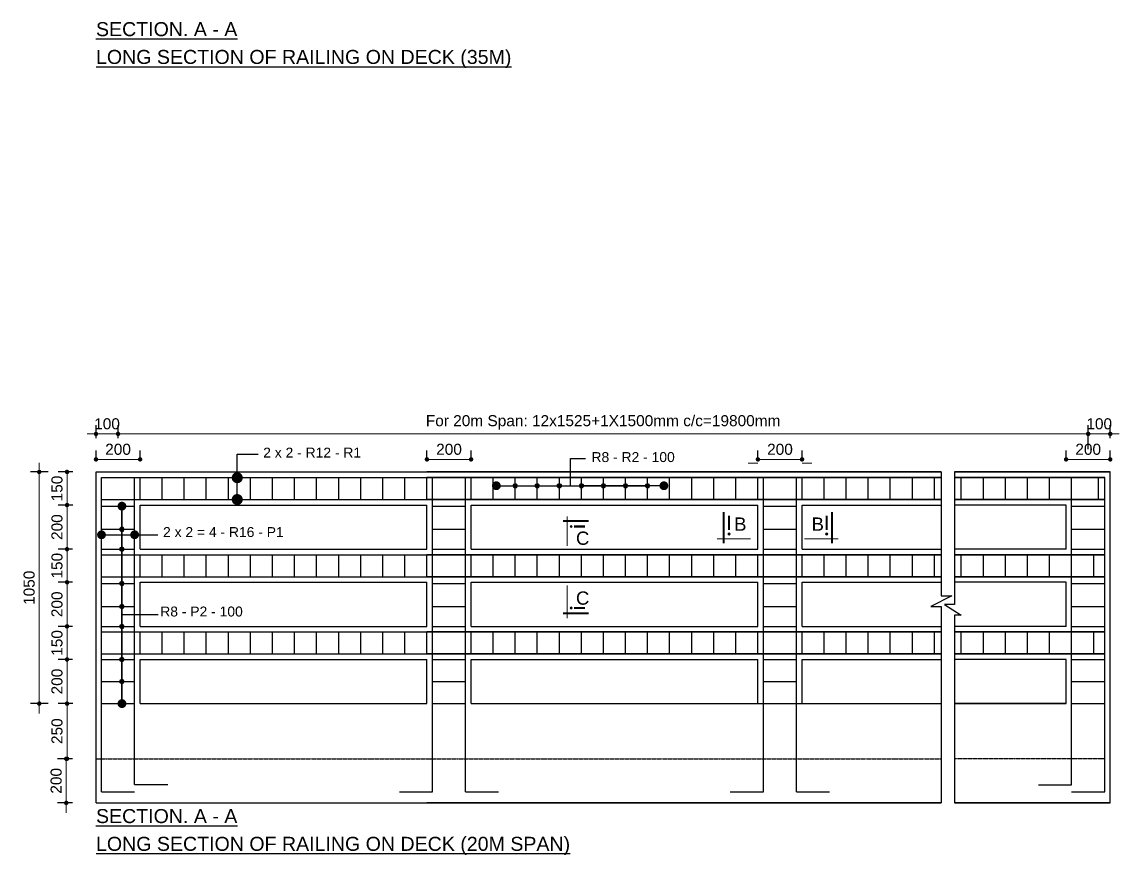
# Model space of a CAD drawing. Header units: millimetres. Extents: x 52966 to 62703, y 7652 to 27430.
# Drawn here: x 53109 to 58082, y 19191 to 22967 of the extents above; entities that cross this region are included whole.
import ezdxf

# ---------------------------------------------------------------- set-up
doc = ezdxf.new("R2010")
doc.units = ezdxf.units.MM
doc.header["$PDMODE"] = 3
doc.linetypes.add('HIDDEN', pattern=[9.525, 6.35, -3.175])
for name, color, linetype, lineweight in [('Ber', 12, 'Continuous', 30), ('Deck Slab', 11, 'Continuous', 25), ('Dimision', 4, 'Continuous', 18), ('Girder Line', 200, 'Continuous', 13), ('Pile', 7, 'Continuous', 20), ('Text', 7, 'Continuous', 18)]:
    doc.layers.add(name, color=color, linetype=linetype, lineweight=lineweight)
doc.styles.get("Standard").update_dxf_attribs({"font": 'arial.ttf'})
doc.dimstyles.new('ISO-25', dxfattribs={"dimtxt": 75, "dimasz": 28, "dimexe": 75, "dimexo": 45.625, "dimgap": 20, "dimtad": 1, "dimtoh": 1, "dimdec": 0, "dimtxsty": 'Standard', "dimblk": 'DOT', "dimcen": 300, "dimclrd": 256, "dimclre": 256, "dimclrt": 256, "dimadec": 0, "dimazin": 0, "dimtfac": 1, "dimtdec": 0, "dimtix": 1, "dimtmove": 0, "dimatfit": 3, "dimldrblk": 'DOT', "dimfxl": 1, "dimlwd": -1, "dimarcsym": 0})

# ---------------------------------------------------------------- blocks, each defined once
blk = doc.blocks.new('_Dot')
at = {"color": 0, "linetype": 'ByBlock', "lineweight": -2}
blk.add_line((-0.5, 0), (-1, 0), dxfattribs=at)
at = {"color": 0, "linetype": 'ByBlock', "const_width": 0.5}
blk.add_lwpolyline([(-0.25, 0, 1), (0.25, 0, 1)], format="xyb", close=True, dxfattribs=at)
blk = doc.blocks.new('*D139')
at = {"layer": 'Defpoints', "color": 0, "linetype": 'Continuous', "transparency": 16777216}
for p in [(53313.5, 19877.6), (53383.1, 19877.6), (53383.1, 19627.6)]:
    blk.add_point(p, dxfattribs=at)
at = {"layer": 'Dimision', "linetype": 'Continuous', "lineweight": -2, "transparency": 16777216}
for p, q in [((53337.5, 19877.6), (53273.5, 19877.6)), ((53337.5, 19627.6), (53273.5, 19627.6))]:
    blk.add_line(p, q, dxfattribs=at)
at = {"layer": 'Dimision', "linetype": 'Continuous', "transparency": 16777216}
blk.add_line((53313.5, 19647.6), (53313.5, 19857.6), dxfattribs=at)
at = {"layer": 'Dimision', "linetype": 'Continuous', "transparency": 16777216, "xscale": 20, "yscale": 20, "zscale": 20}
for p, rotation in [((53313.5, 19877.6), 90), ((53313.5, 19627.6), 270)]:
    blk.add_blockref('_Dot', p, dxfattribs=dict(at, rotation=rotation))
at = {"layer": 'Dimision', "linetype": 'Continuous', "transparency": 16777216, "insert": (53268, 19752.6), "char_height": 50, "attachment_point": 5, "rotation": 90}
blk.add_mtext('250', dxfattribs=at)
blk = doc.blocks.new('*D127')
at = {"layer": 'Defpoints', "color": 0, "linetype": 'Continuous', "transparency": 16777216}
for p in [(53383.1, 19627.6), (53309.8, 19427.6), (53383.1, 19427.6)]:
    blk.add_point(p, dxfattribs=at)
at = {"layer": 'Dimision', "linetype": 'Continuous', "lineweight": -2, "transparency": 16777216}
for p, q in [((53337.5, 19627.6), (53269.8, 19627.6)), ((53337.5, 19427.6), (53269.8, 19427.6))]:
    blk.add_line(p, q, dxfattribs=at)
at = {"layer": 'Dimision', "linetype": 'Continuous', "transparency": 16777216}
blk.add_line((53309.8, 19607.6), (53309.8, 19447.6), dxfattribs=at)
at = {"layer": 'Dimision', "linetype": 'Continuous', "transparency": 16777216, "xscale": 20, "yscale": 20, "zscale": 20}
for p, rotation in [((53309.8, 19627.6), 90), ((53309.8, 19427.6), 270)]:
    blk.add_blockref('_Dot', p, dxfattribs=dict(at, rotation=rotation))
at = {"layer": 'Dimision', "linetype": 'Continuous', "transparency": 16777216, "insert": (53264.2, 19527.6), "char_height": 50, "attachment_point": 5, "rotation": 90}
blk.add_mtext('200', dxfattribs=at)
blk = doc.blocks.new('*D128')
at = {"layer": 'Defpoints', "color": 0, "linetype": 'Continuous', "transparency": 16777216}
for p in [(53644.7, 20984.6), (53444.7, 20944.8), (53644.7, 20944.8)]:
    blk.add_point(p, dxfattribs=at)
at = {"layer": 'Dimision', "linetype": 'Continuous', "lineweight": -2, "transparency": 16777216}
for p, q in [((53444.7, 20990.5), (53444.7, 21024.6)), ((53644.7, 20990.5), (53644.7, 21024.6))]:
    blk.add_line(p, q, dxfattribs=at)
at = {"layer": 'Dimision', "linetype": 'Continuous', "transparency": 16777216}
blk.add_line((53464.7, 20984.6), (53624.7, 20984.6), dxfattribs=at)
at = {"layer": 'Dimision', "linetype": 'Continuous', "transparency": 16777216, "xscale": 20, "yscale": 20, "zscale": 20, "rotation": 180}
blk.add_blockref('_Dot', (53444.7, 20984.6), dxfattribs=at)
at = {"layer": 'Dimision', "linetype": 'Continuous', "transparency": 16777216, "xscale": 20, "yscale": 20, "zscale": 20}
blk.add_blockref('_Dot', (53644.7, 20984.6), dxfattribs=at)
at = {"layer": 'Dimision', "linetype": 'Continuous', "transparency": 16777216, "insert": (53544.7, 21030.1), "char_height": 50, "attachment_point": 5}
blk.add_mtext('200', dxfattribs=at)
blk = doc.blocks.new('*D129')
at = {"layer": 'Defpoints', "color": 0, "linetype": 'Continuous', "transparency": 16777216}
for p in [(55144.7, 20984.6), (54944.7, 20944.8), (55144.7, 20944.8)]:
    blk.add_point(p, dxfattribs=at)
at = {"layer": 'Dimision', "linetype": 'Continuous', "lineweight": -2, "transparency": 16777216}
for p, q in [((54944.7, 20990.5), (54944.7, 21024.6)), ((55144.7, 20990.5), (55144.7, 21024.6))]:
    blk.add_line(p, q, dxfattribs=at)
at = {"layer": 'Dimision', "linetype": 'Continuous', "transparency": 16777216}
blk.add_line((54964.7, 20984.6), (55124.7, 20984.6), dxfattribs=at)
at = {"layer": 'Dimision', "linetype": 'Continuous', "transparency": 16777216, "xscale": 20, "yscale": 20, "zscale": 20, "rotation": 180}
blk.add_blockref('_Dot', (54944.7, 20984.6), dxfattribs=at)
at = {"layer": 'Dimision', "linetype": 'Continuous', "transparency": 16777216, "xscale": 20, "yscale": 20, "zscale": 20}
blk.add_blockref('_Dot', (55144.7, 20984.6), dxfattribs=at)
at = {"layer": 'Dimision', "linetype": 'Continuous', "transparency": 16777216, "insert": (55044.7, 21030.1), "char_height": 50, "attachment_point": 5}
blk.add_mtext('200', dxfattribs=at)
blk = doc.blocks.new('*D130')
at = {"layer": 'Defpoints', "color": 0, "linetype": 'Continuous', "transparency": 16777216}
for p in [(56444.7, 20984.6), (56444.7, 20944.8), (56644.7, 20944.8)]:
    blk.add_point(p, dxfattribs=at)
at = {"layer": 'Dimision', "linetype": 'Continuous', "lineweight": -2, "transparency": 16777216}
for p, q in [((56444.7, 20990.5), (56444.7, 21024.6)), ((56644.7, 20990.5), (56644.7, 21024.6))]:
    blk.add_line(p, q, dxfattribs=at)
at = {"layer": 'Dimision', "linetype": 'Continuous', "transparency": 16777216}
blk.add_line((56624.7, 20984.6), (56464.7, 20984.6), dxfattribs=at)
at = {"layer": 'Dimision', "linetype": 'Continuous', "transparency": 16777216, "xscale": 20, "yscale": 20, "zscale": 20, "rotation": 180}
blk.add_blockref('_Dot', (56444.7, 20984.6), dxfattribs=at)
at = {"layer": 'Dimision', "linetype": 'Continuous', "transparency": 16777216, "xscale": 20, "yscale": 20, "zscale": 20}
blk.add_blockref('_Dot', (56644.7, 20984.6), dxfattribs=at)
at = {"layer": 'Dimision', "linetype": 'Continuous', "transparency": 16777216, "insert": (56544.7, 21030.1), "char_height": 50, "attachment_point": 5}
blk.add_mtext('200', dxfattribs=at)
blk = doc.blocks.new('*D131')
at = {"layer": 'Defpoints', "color": 0, "linetype": 'Continuous', "transparency": 16777216}
for p in [(53273.5, 20927.6), (53187.4, 19877.6), (53273.5, 19877.6)]:
    blk.add_point(p, dxfattribs=at)
at = {"layer": 'Dimision', "linetype": 'Continuous', "lineweight": -2, "transparency": 16777216}
for p, q in [((53227.9, 20927.6), (53147.4, 20927.6)), ((53227.9, 19877.6), (53147.4, 19877.6))]:
    blk.add_line(p, q, dxfattribs=at)
at = {"layer": 'Dimision', "linetype": 'Continuous', "transparency": 16777216}
blk.add_line((53187.4, 20907.6), (53187.4, 19897.6), dxfattribs=at)
at = {"layer": 'Dimision', "linetype": 'Continuous', "transparency": 16777216, "xscale": 20, "yscale": 20, "zscale": 20}
for p, rotation in [((53187.4, 20927.6), 90), ((53187.4, 19877.6), 270)]:
    blk.add_blockref('_Dot', p, dxfattribs=dict(at, rotation=rotation))
at = {"layer": 'Dimision', "linetype": 'Continuous', "transparency": 16777216, "insert": (53141.8, 20402.6), "char_height": 50, "attachment_point": 5, "rotation": 90}
blk.add_mtext('1050', dxfattribs=at)
blk = doc.blocks.new('*D132')
at = {"layer": 'Defpoints', "color": 0, "linetype": 'Continuous', "transparency": 16777216}
for p in [(53313.5, 20077.6), (53383.1, 20077.6), (53385.5, 19877.6)]:
    blk.add_point(p, dxfattribs=at)
at = {"layer": 'Dimision', "linetype": 'Continuous', "lineweight": -2, "transparency": 16777216}
for p, q in [((53337.5, 20077.6), (53273.5, 20077.6)), ((53339.9, 19877.6), (53273.5, 19877.6))]:
    blk.add_line(p, q, dxfattribs=at)
at = {"layer": 'Dimision', "linetype": 'Continuous', "transparency": 16777216}
blk.add_line((53313.5, 19897.6), (53313.5, 20057.6), dxfattribs=at)
at = {"layer": 'Dimision', "linetype": 'Continuous', "transparency": 16777216, "xscale": 20, "yscale": 20, "zscale": 20}
for p, rotation in [((53313.5, 20077.6), 90), ((53313.5, 19877.6), 270)]:
    blk.add_blockref('_Dot', p, dxfattribs=dict(at, rotation=rotation))
at = {"layer": 'Dimision', "linetype": 'Continuous', "transparency": 16777216, "insert": (53268, 19977.6), "char_height": 50, "attachment_point": 5, "rotation": 90}
blk.add_mtext('200', dxfattribs=at)
blk = doc.blocks.new('*D133')
at = {"layer": 'Defpoints', "color": 0, "linetype": 'Continuous', "transparency": 16777216}
for p in [(53313.5, 20227.6), (53383.1, 20227.6), (53383.1, 20077.6)]:
    blk.add_point(p, dxfattribs=at)
at = {"layer": 'Dimision', "linetype": 'Continuous', "lineweight": -2, "transparency": 16777216}
for p, q in [((53337.5, 20227.6), (53273.5, 20227.6)), ((53337.5, 20077.6), (53273.5, 20077.6))]:
    blk.add_line(p, q, dxfattribs=at)
at = {"layer": 'Dimision', "linetype": 'Continuous', "transparency": 16777216}
blk.add_line((53313.5, 20097.6), (53313.5, 20207.6), dxfattribs=at)
at = {"layer": 'Dimision', "linetype": 'Continuous', "transparency": 16777216, "xscale": 20, "yscale": 20, "zscale": 20}
for p, rotation in [((53313.5, 20227.6), 90), ((53313.5, 20077.6), 270)]:
    blk.add_blockref('_Dot', p, dxfattribs=dict(at, rotation=rotation))
at = {"layer": 'Dimision', "linetype": 'Continuous', "transparency": 16777216, "insert": (53268, 20152.6), "char_height": 50, "attachment_point": 5, "rotation": 90}
blk.add_mtext('150', dxfattribs=at)
blk = doc.blocks.new('*D134')
at = {"layer": 'Defpoints', "color": 0, "linetype": 'Continuous', "transparency": 16777216}
for p in [(53313.5, 20427.6), (53383.1, 20427.6), (53383.1, 20227.6)]:
    blk.add_point(p, dxfattribs=at)
at = {"layer": 'Dimision', "linetype": 'Continuous', "lineweight": -2, "transparency": 16777216}
for p, q in [((53337.5, 20427.6), (53273.5, 20427.6)), ((53337.5, 20227.6), (53273.5, 20227.6))]:
    blk.add_line(p, q, dxfattribs=at)
at = {"layer": 'Dimision', "linetype": 'Continuous', "transparency": 16777216}
blk.add_line((53313.5, 20247.6), (53313.5, 20407.6), dxfattribs=at)
at = {"layer": 'Dimision', "linetype": 'Continuous', "transparency": 16777216, "xscale": 20, "yscale": 20, "zscale": 20}
for p, rotation in [((53313.5, 20427.6), 90), ((53313.5, 20227.6), 270)]:
    blk.add_blockref('_Dot', p, dxfattribs=dict(at, rotation=rotation))
at = {"layer": 'Dimision', "linetype": 'Continuous', "transparency": 16777216, "insert": (53268, 20327.6), "char_height": 50, "attachment_point": 5, "rotation": 90}
blk.add_mtext('200', dxfattribs=at)
blk = doc.blocks.new('*D135')
at = {"layer": 'Defpoints', "color": 0, "linetype": 'Continuous', "transparency": 16777216}
for p in [(53313.5, 20577.6), (53383.1, 20577.6), (53383.1, 20427.6)]:
    blk.add_point(p, dxfattribs=at)
at = {"layer": 'Dimision', "linetype": 'Continuous', "lineweight": -2, "transparency": 16777216}
for p, q in [((53337.5, 20577.6), (53273.5, 20577.6)), ((53337.5, 20427.6), (53273.5, 20427.6))]:
    blk.add_line(p, q, dxfattribs=at)
at = {"layer": 'Dimision', "linetype": 'Continuous', "transparency": 16777216}
blk.add_line((53313.5, 20447.6), (53313.5, 20557.6), dxfattribs=at)
at = {"layer": 'Dimision', "linetype": 'Continuous', "transparency": 16777216, "xscale": 20, "yscale": 20, "zscale": 20}
for p, rotation in [((53313.5, 20577.6), 90), ((53313.5, 20427.6), 270)]:
    blk.add_blockref('_Dot', p, dxfattribs=dict(at, rotation=rotation))
at = {"layer": 'Dimision', "linetype": 'Continuous', "transparency": 16777216, "insert": (53268, 20502.6), "char_height": 50, "attachment_point": 5, "rotation": 90}
blk.add_mtext('150', dxfattribs=at)
blk = doc.blocks.new('*D136')
at = {"layer": 'Defpoints', "color": 0, "linetype": 'Continuous', "transparency": 16777216}
for p in [(53313.5, 20777.6), (53385.5, 20777.6), (53383.1, 20577.6)]:
    blk.add_point(p, dxfattribs=at)
at = {"layer": 'Dimision', "linetype": 'Continuous', "lineweight": -2, "transparency": 16777216}
for p, q in [((53339.9, 20777.6), (53273.5, 20777.6)), ((53337.5, 20577.6), (53273.5, 20577.6))]:
    blk.add_line(p, q, dxfattribs=at)
at = {"layer": 'Dimision', "linetype": 'Continuous', "transparency": 16777216}
blk.add_line((53313.5, 20597.6), (53313.5, 20757.6), dxfattribs=at)
at = {"layer": 'Dimision', "linetype": 'Continuous', "transparency": 16777216, "xscale": 20, "yscale": 20, "zscale": 20}
for p, rotation in [((53313.5, 20777.6), 90), ((53313.5, 20577.6), 270)]:
    blk.add_blockref('_Dot', p, dxfattribs=dict(at, rotation=rotation))
at = {"layer": 'Dimision', "linetype": 'Continuous', "transparency": 16777216, "insert": (53268, 20677.6), "char_height": 50, "attachment_point": 5, "rotation": 90}
blk.add_mtext('200', dxfattribs=at)
blk = doc.blocks.new('*D137')
at = {"layer": 'Defpoints', "color": 0, "linetype": 'Continuous', "transparency": 16777216}
for p in [(53313.5, 20927.6), (53385.5, 20927.6), (53385.5, 20777.6)]:
    blk.add_point(p, dxfattribs=at)
at = {"layer": 'Dimision', "linetype": 'Continuous', "lineweight": -2, "transparency": 16777216}
for p, q in [((53339.9, 20927.6), (53273.5, 20927.6)), ((53339.9, 20777.6), (53273.5, 20777.6))]:
    blk.add_line(p, q, dxfattribs=at)
at = {"layer": 'Dimision', "linetype": 'Continuous', "transparency": 16777216}
blk.add_line((53313.5, 20797.6), (53313.5, 20907.6), dxfattribs=at)
at = {"layer": 'Dimision', "linetype": 'Continuous', "transparency": 16777216, "xscale": 20, "yscale": 20, "zscale": 20}
for p, rotation in [((53313.5, 20927.6), 90), ((53313.5, 20777.6), 270)]:
    blk.add_blockref('_Dot', p, dxfattribs=dict(at, rotation=rotation))
at = {"layer": 'Dimision', "linetype": 'Continuous', "transparency": 16777216, "insert": (53268, 20852.6), "char_height": 50, "attachment_point": 5, "rotation": 90}
blk.add_mtext('150', dxfattribs=at)
blk = doc.blocks.new('*D138')
at = {"layer": 'Defpoints', "color": 0, "linetype": 'Continuous', "transparency": 16777216}
for p in [(53544.7, 21100.1), (53444.7, 21035.1), (53544.7, 21035.1)]:
    blk.add_point(p, dxfattribs=at)
at = {"layer": 'Dimision', "linetype": 'Continuous', "lineweight": -2, "transparency": 16777216}
for p, q in [((53444.7, 21080.7), (53444.7, 21140.1)), ((53544.7, 21080.7), (53544.7, 21140.1))]:
    blk.add_line(p, q, dxfattribs=at)
at = {"layer": 'Dimision', "linetype": 'Continuous', "transparency": 16777216}
for p, q in [((53424.7, 21100.1), (53404.7, 21100.1)), ((53444.7, 21100.1), (53544.7, 21100.1)), ((53564.7, 21100.1), (53584.7, 21100.1))]:
    blk.add_line(p, q, dxfattribs=at)
at = {"layer": 'Dimision', "linetype": 'Continuous', "transparency": 16777216, "xscale": 20, "yscale": 20, "zscale": 20}
blk.add_blockref('_Dot', (53444.7, 21100.1), dxfattribs=at)
at = {"layer": 'Dimision', "linetype": 'Continuous', "transparency": 16777216, "xscale": 20, "yscale": 20, "zscale": 20, "rotation": 180}
blk.add_blockref('_Dot', (53544.7, 21100.1), dxfattribs=at)
at = {"layer": 'Dimision', "linetype": 'Continuous', "transparency": 16777216, "insert": (53494.7, 21145.6), "char_height": 50, "attachment_point": 5}
blk.add_mtext('100', dxfattribs=at)
blk = doc.blocks.new('*D140')
at = {"layer": 'Defpoints', "color": 0, "linetype": 'Continuous', "transparency": 16777216}
for p in [(57841.6, 20984.6), (57841.6, 20944.8), (58041.6, 20944.8)]:
    blk.add_point(p, dxfattribs=at)
at = {"layer": 'Dimision', "linetype": 'Continuous', "lineweight": -2, "transparency": 16777216}
for p, q in [((57841.6, 20990.5), (57841.6, 21024.6)), ((58041.6, 20990.5), (58041.6, 21024.6))]:
    blk.add_line(p, q, dxfattribs=at)
at = {"layer": 'Dimision', "linetype": 'Continuous', "transparency": 16777216}
blk.add_line((58021.6, 20984.6), (57861.6, 20984.6), dxfattribs=at)
at = {"layer": 'Dimision', "linetype": 'Continuous', "transparency": 16777216, "xscale": 20, "yscale": 20, "zscale": 20, "rotation": 180}
blk.add_blockref('_Dot', (57841.6, 20984.6), dxfattribs=at)
at = {"layer": 'Dimision', "linetype": 'Continuous', "transparency": 16777216, "xscale": 20, "yscale": 20, "zscale": 20}
blk.add_blockref('_Dot', (58041.6, 20984.6), dxfattribs=at)
at = {"layer": 'Dimision', "linetype": 'Continuous', "transparency": 16777216, "insert": (57941.6, 21030.1), "char_height": 50, "attachment_point": 5}
blk.add_mtext('200', dxfattribs=at)
blk = doc.blocks.new('*D141')
at = {"layer": 'Defpoints', "color": 0, "linetype": 'Continuous', "transparency": 16777216}
for p in [(57941.6, 21100.1), (53544.7, 21035.1), (57941.6, 20984.6)]:
    blk.add_point(p, dxfattribs=at)
at = {"layer": 'Dimision', "linetype": 'Continuous', "lineweight": -2, "transparency": 16777216}
for p, q in [((53544.7, 21080.7), (53544.7, 21140.1)), ((57941.6, 21030.2), (57941.6, 21140.1))]:
    blk.add_line(p, q, dxfattribs=at)
at = {"layer": 'Dimision', "linetype": 'Continuous', "transparency": 16777216}
blk.add_line((53564.7, 21100.1), (57921.6, 21100.1), dxfattribs=at)
at = {"layer": 'Dimision', "linetype": 'Continuous', "transparency": 16777216, "xscale": 20, "yscale": 20, "zscale": 20, "rotation": 180}
blk.add_blockref('_Dot', (53544.7, 21100.1), dxfattribs=at)
at = {"layer": 'Dimision', "linetype": 'Continuous', "transparency": 16777216, "xscale": 20, "yscale": 20, "zscale": 20}
blk.add_blockref('_Dot', (57941.6, 21100.1), dxfattribs=at)
at = {"layer": 'Dimision', "linetype": 'Continuous', "transparency": 16777216, "insert": (55743.1, 21152.5), "char_height": 50, "width": 2109.066, "attachment_point": 5}
blk.add_mtext('For 20m Span: 12x1525+1X1500mm c/c=19800mm', dxfattribs=at)
blk = doc.blocks.new('*D142')
at = {"layer": 'Defpoints', "color": 0, "linetype": 'Continuous', "transparency": 16777216}
for p in [(57941.6, 21100.1), (57941.6, 21035.1), (58041.6, 21035.1)]:
    blk.add_point(p, dxfattribs=at)
at = {"layer": 'Dimision', "linetype": 'Continuous', "lineweight": -2, "transparency": 16777216}
for p, q in [((57941.6, 21080.7), (57941.6, 21140.1)), ((58041.6, 21080.7), (58041.6, 21140.1))]:
    blk.add_line(p, q, dxfattribs=at)
at = {"layer": 'Dimision', "linetype": 'Continuous', "transparency": 16777216}
for p, q in [((57921.6, 21100.1), (57901.6, 21100.1)), ((58041.6, 21100.1), (57941.6, 21100.1)), ((58061.6, 21100.1), (58081.6, 21100.1))]:
    blk.add_line(p, q, dxfattribs=at)
at = {"layer": 'Dimision', "linetype": 'Continuous', "transparency": 16777216, "xscale": 20, "yscale": 20, "zscale": 20}
blk.add_blockref('_Dot', (57941.6, 21100.1), dxfattribs=at)
at = {"layer": 'Dimision', "linetype": 'Continuous', "transparency": 16777216, "xscale": 20, "yscale": 20, "zscale": 20, "rotation": 180}
blk.add_blockref('_Dot', (58041.6, 21100.1), dxfattribs=at)
at = {"layer": 'Dimision', "linetype": 'Continuous', "transparency": 16777216, "insert": (57991.6, 21145.6), "char_height": 50, "attachment_point": 5}
blk.add_mtext('100', dxfattribs=at)

msp = doc.modelspace()

# ---------------------------------------------------------------- hatches: boundary and pattern name
at = {"layer": 'Dimision', "linetype": 'Continuous'}
h = msp.add_hatch(color=256, dxfattribs=at)
h.paths.add_polyline_path([(55334.7, 20865.1), (55354.7, 20865.1, 1)])
h.paths.add_polyline_path([(55354.7, 20865.1), (55334.7, 20865.1, 1)])
h = msp.add_hatch(color=256, dxfattribs=at)
h.paths.add_polyline_path([(55434.7, 20865.1), (55454.7, 20865.1, 1)])
h.paths.add_polyline_path([(55454.7, 20865.1), (55434.7, 20865.1, 1)])
h = msp.add_hatch(color=256, dxfattribs=at)
h.paths.add_polyline_path([(55534.7, 20865.1), (55554.7, 20865.1, 1)])
h.paths.add_polyline_path([(55554.7, 20865.1), (55534.7, 20865.1, 1)])
h = msp.add_hatch(color=256, dxfattribs=at)
h.paths.add_polyline_path([(55634.7, 20865.1), (55654.7, 20865.1, 1)])
h.paths.add_polyline_path([(55654.7, 20865.1), (55634.7, 20865.1, 1)])
h = msp.add_hatch(color=256, dxfattribs=at)
h.paths.add_polyline_path([(55734.7, 20865.1), (55754.7, 20865.1, 1)])
h.paths.add_polyline_path([(55754.7, 20865.1), (55734.7, 20865.1, 1)])
h = msp.add_hatch(color=256, dxfattribs=at)
h.paths.add_polyline_path([(55834.7, 20865.1), (55854.7, 20865.1, 1)])
h.paths.add_polyline_path([(55854.7, 20865.1), (55834.7, 20865.1, 1)])
h = msp.add_hatch(color=256, dxfattribs=at)
h.paths.add_polyline_path([(55934.7, 20865.1), (55954.7, 20865.1, 1)])
h.paths.add_polyline_path([(55954.7, 20865.1), (55934.7, 20865.1, 1)])
h = msp.add_hatch(color=256, dxfattribs=at)
h.paths.add_polyline_path([(53572.2, 20667.6, 1), (53552.2, 20667.6)])
h.paths.add_polyline_path([(53572.2, 20667.6), (53552.2, 20667.6, 1)])
h = msp.add_hatch(color=256, dxfattribs=at)
h.paths.add_polyline_path([(53572.2, 20577.6, 1), (53552.2, 20577.6)])
h.paths.add_polyline_path([(53572.2, 20577.6), (53552.2, 20577.6, 1)])
h = msp.add_hatch(color=256, dxfattribs=at)
h.paths.add_polyline_path([(53552.2, 20422.6), (53572.2, 20422.6, 1)])
h.paths.add_polyline_path([(53572.2, 20422.6), (53552.2, 20422.6, 1)])
h = msp.add_hatch(color=256, dxfattribs=at)
h.paths.add_polyline_path([(53552.2, 20317.6), (53572.2, 20317.6, 1)])
h.paths.add_polyline_path([(53572.2, 20317.6), (53552.2, 20317.6, 1)])
h = msp.add_hatch(color=256, dxfattribs=at)
h.paths.add_polyline_path([(53552.2, 20227.6), (53572.2, 20227.6, 1)])
h.paths.add_polyline_path([(53572.2, 20227.6), (53552.2, 20227.6, 1)])
h = msp.add_hatch(color=256, dxfattribs=at)
h.paths.add_polyline_path([(53552.2, 20077.6), (53572.2, 20077.6, 1)])
h.paths.add_polyline_path([(53572.2, 20077.6), (53552.2, 20077.6, 1)])
h = msp.add_hatch(color=256, dxfattribs=at)
h.paths.add_polyline_path([(53552.2, 19977.6), (53572.2, 19977.6, 1)])
h.paths.add_polyline_path([(53572.2, 19977.6), (53552.2, 19977.6, 1)])
at = {"layer": 'Pile', "ltscale": 5}
h = msp.add_hatch(color=5, dxfattribs=at)
h.set_gradient(color1=(0, 0, 255), one_color=1, tint=1, name='CYLINDER')
h.paths.add_polyline_path([(55598.2, 20685.1, 1), (55598.2, 20675.6, 1)])
h = msp.add_hatch(color=5, dxfattribs=at)
h.set_gradient(color1=(0, 0, 255), one_color=1, tint=1, name='CYLINDER')
h.paths.add_polyline_path([(56309.2, 20646.3, 1), (56318.7, 20646.3, 1)])
h = msp.add_hatch(color=5, dxfattribs=at)
h.set_gradient(color1=(0, 0, 255), one_color=1, tint=1, name='CYLINDER')
h.paths.add_polyline_path([(56761.3, 20646.3, -1), (56751.8, 20646.3, -1)])
h = msp.add_hatch(color=5, dxfattribs=at)
h.set_gradient(color1=(0, 0, 255), one_color=1, tint=1, name='CYLINDER')
h.paths.add_polyline_path([(55598.2, 20306.5, -1), (55598.2, 20316, -1)])

# ---------------------------------------------------------------- linework, layer by layer
at = {"layer": 'Ber', "linetype": 'Continuous'}
for p, q in [((53469.7, 19477.6), (53469.7, 20902.6)), ((53469.7, 20902.6), (57275.7, 20902.6)), ((53619.7, 19511.2), (53619.7, 20902.6)), ((53644.7, 20802.6), (53644.7, 20902.6)), ((53744.7, 20802.6), (53744.7, 20902.6)), ((53844.7, 20802.6), (53844.7, 20902.6)), ((53944.7, 20802.6), (53944.7, 20902.6)), ((54044.7, 20802.6), (54044.7, 20902.6)), ((54144.7, 20802.6), (54144.7, 20902.6)), ((54244.7, 20802.6), (54244.7, 20902.6)), ((54344.7, 20802.6), (54344.7, 20902.6)), ((54444.7, 20802.6), (54444.7, 20902.6)), ((54544.7, 20802.6), (54544.7, 20902.6)), ((54644.7, 20802.6), (54644.7, 20902.6)), ((54744.7, 20802.6), (54744.7, 20902.6)), ((54744.7, 20802.6), (54744.7, 20902.6)), ((54844.7, 20802.6), (54844.7, 20902.6)), ((54944.7, 20802.6), (54944.7, 20902.6)), ((57275.7, 20902.6), (54944.7, 20902.6)), ((54969.7, 19477.6), (54969.7, 20902.6)), ((55119.7, 19477.6), (55119.7, 20902.6)), ((55144.7, 20802.6), (55144.7, 20902.6)), ((55244.7, 20802.6), (55244.7, 20902.6)), ((55344.7, 20802.6), (55344.7, 20902.6)), ((55444.7, 20802.6), (55444.7, 20902.6)), ((55544.7, 20802.6), (55544.7, 20902.6)), ((55644.7, 20802.6), (55644.7, 20902.6)), ((55744.7, 20802.6), (55744.7, 20902.6)), ((55844.7, 20802.6), (55844.7, 20902.6)), ((55944.7, 20802.6), (55944.7, 20902.6)), ((56044.7, 20802.6), (56044.7, 20902.6)), ((56144.7, 20802.6), (56144.7, 20902.6)), ((56244.7, 20802.6), (56244.7, 20902.6)), ((56244.7, 20802.6), (56244.7, 20902.6)), ((56344.7, 20802.6), (56344.7, 20902.6)), ((56444.7, 20802.6), (56444.7, 20902.6)), ((56469.7, 19477.6), (56469.7, 20902.6)), ((56619.7, 19477.6), (56619.7, 20902.6)), ((56644.7, 20802.6), (56644.7, 20902.6)), ((56744.7, 20802.6), (56744.7, 20902.6)), ((56844.7, 20802.6), (56844.7, 20902.6)), ((56944.7, 20802.6), (56944.7, 20902.6)), ((57044.7, 20802.6), (57044.7, 20902.6)), ((57144.7, 20802.6), (57144.7, 20902.6)), ((57244.7, 20802.6), (57244.7, 20902.6)), ((58016.6, 20902.6), (57335.6, 20902.6)), ((57335.6, 20902.6), (58016.6, 20902.6)), ((57366.6, 20802.6), (57366.6, 20902.6)), ((57466.6, 20802.6), (57466.6, 20902.6)), ((57566.6, 20802.6), (57566.6, 20902.6)), ((57666.6, 20802.6), (57666.6, 20902.6)), ((57766.6, 20802.6), (57766.6, 20902.6)), ((57866.6, 20802.6), (57866.6, 20902.6)), ((57866.6, 19509.4), (57866.6, 20902.6)), ((57987.9, 20802.6), (57987.9, 20902.6)), ((58016.6, 19477.6), (58016.6, 20902.6)), ((53469.7, 20802.6), (57275.7, 20802.6)), ((57275.7, 20802.6), (54944.7, 20802.6)), ((58016.6, 20802.6), (57335.6, 20802.6)), ((57335.6, 20802.6), (58016.6, 20802.6)), ((53469.7, 20772.6), (53619.7, 20772.6)), ((54969.7, 20772.6), (55119.7, 20772.6)), ((56469.7, 20772.6), (56619.7, 20772.6)), ((57866.6, 20772.6), (58016.6, 20772.6)), ((53469.7, 20667.6), (53619.7, 20667.6)), ((54969.7, 20667.6), (55119.7, 20667.6)), ((56469.7, 20667.6), (56619.7, 20667.6)), ((57866.6, 20667.6), (58016.6, 20667.6)), ((53469.7, 20577.6), (53619.7, 20577.6)), ((53469.7, 20552.6), (57275.7, 20552.6)), ((53644.7, 20452.6), (53644.7, 20552.6)), ((53744.7, 20452.6), (53744.7, 20552.6)), ((53844.7, 20452.6), (53844.7, 20552.6)), ((53944.7, 20452.6), (53944.7, 20552.6)), ((54044.7, 20452.6), (54044.7, 20552.6)), ((54144.7, 20452.6), (54144.7, 20552.6)), ((54244.7, 20452.6), (54244.7, 20552.6)), ((54344.7, 20452.6), (54344.7, 20552.6)), ((54444.7, 20452.6), (54444.7, 20552.6)), ((54544.7, 20452.6), (54544.7, 20552.6)), ((54644.7, 20452.6), (54644.7, 20552.6)), ((54744.7, 20452.6), (54744.7, 20552.6)), ((54844.7, 20452.6), (54844.7, 20552.6)), ((54944.7, 20452.6), (54944.7, 20552.6)), ((57275.7, 20552.6), (54944.7, 20552.6)), ((54969.7, 20577.6), (55119.7, 20577.6)), ((55144.7, 20452.6), (55144.7, 20552.6)), ((55244.7, 20452.6), (55244.7, 20552.6)), ((55344.7, 20452.6), (55344.7, 20552.6)), ((55444.7, 20452.6), (55444.7, 20552.6)), ((55544.7, 20452.6), (55544.7, 20552.6)), ((55644.7, 20452.6), (55644.7, 20552.6)), ((55744.7, 20452.6), (55744.7, 20552.6)), ((55844.7, 20452.6), (55844.7, 20552.6)), ((55944.7, 20452.6), (55944.7, 20552.6)), ((56044.7, 20452.6), (56044.7, 20552.6)), ((56144.7, 20452.6), (56144.7, 20552.6)), ((56244.7, 20452.6), (56244.7, 20552.6)), ((56244.7, 20452.6), (56244.7, 20552.6)), ((56344.7, 20452.6), (56344.7, 20552.6)), ((56444.7, 20452.6), (56444.7, 20552.6)), ((56469.7, 20577.6), (56619.7, 20577.6)), ((56644.7, 20452.6), (56644.7, 20552.6)), ((56744.7, 20452.6), (56744.7, 20552.6)), ((56844.7, 20452.6), (56844.7, 20552.6)), ((56944.7, 20452.6), (56944.7, 20552.6)), ((57044.7, 20452.6), (57044.7, 20552.6)), ((57144.7, 20452.6), (57144.7, 20552.6)), ((57244.7, 20452.6), (57244.7, 20552.6)), ((58016.6, 20552.6), (57335.6, 20552.6)), ((57335.6, 20552.6), (58016.6, 20552.6)), ((57366.6, 20452.6), (57366.6, 20552.6)), ((57466.6, 20452.6), (57466.6, 20552.6)), ((57566.6, 20452.6), (57566.6, 20552.6)), ((57666.6, 20452.6), (57666.6, 20552.6)), ((57766.6, 20452.6), (57766.6, 20552.6)), ((57866.6, 20577.6), (58016.6, 20577.6)), ((57866.6, 20452.6), (57866.6, 20552.6)), ((57966.6, 20452.6), (57966.6, 20552.6)), ((53469.7, 20452.6), (57275.7, 20452.6)), ((57275.7, 20452.6), (54944.7, 20452.6)), ((58016.6, 20452.6), (57335.6, 20452.6)), ((57335.6, 20452.6), (58016.6, 20452.6)), ((53469.7, 20422.6), (53619.7, 20422.6)), ((54969.7, 20422.6), (55119.7, 20422.6)), ((56469.7, 20422.6), (56619.7, 20422.6)), ((57866.6, 20422.6), (58016.6, 20422.6)), ((53469.7, 20317.6), (53619.7, 20317.6)), ((54969.7, 20317.6), (55119.7, 20317.6)), ((56469.7, 20317.6), (56619.7, 20317.6)), ((57866.6, 20317.6), (58016.6, 20317.6)), ((53469.7, 20227.6), (53619.7, 20227.6)), ((53469.7, 20202.6), (57276, 20202.6)), ((53644.7, 20102.6), (53644.7, 20202.6)), ((53744.7, 20102.6), (53744.7, 20202.6)), ((53844.7, 20102.6), (53844.7, 20202.6)), ((53944.7, 20102.6), (53944.7, 20202.6)), ((54044.7, 20102.6), (54044.7, 20202.6)), ((54144.7, 20102.6), (54144.7, 20202.6)), ((54244.7, 20102.6), (54244.7, 20202.6)), ((54344.7, 20102.6), (54344.7, 20202.6)), ((54444.7, 20102.6), (54444.7, 20202.6)), ((54544.7, 20102.6), (54544.7, 20202.6)), ((54644.7, 20102.6), (54644.7, 20202.6)), ((54744.7, 20102.6), (54744.7, 20202.6)), ((54844.7, 20102.6), (54844.7, 20202.6)), ((54944.7, 20102.6), (54944.7, 20202.6)), ((57276, 20202.6), (54944.7, 20202.6)), ((54969.7, 20227.6), (55119.7, 20227.6)), ((55144.7, 20102.6), (55144.7, 20202.6)), ((55244.7, 20102.6), (55244.7, 20202.6)), ((55344.7, 20102.6), (55344.7, 20202.6)), ((55444.7, 20102.6), (55444.7, 20202.6)), ((55544.7, 20102.6), (55544.7, 20202.6)), ((55644.7, 20102.6), (55644.7, 20202.6)), ((55744.7, 20102.6), (55744.7, 20202.6)), ((55844.7, 20102.6), (55844.7, 20202.6)), ((55944.7, 20102.6), (55944.7, 20202.6)), ((56044.7, 20102.6), (56044.7, 20202.6)), ((56144.7, 20102.6), (56144.7, 20202.6)), ((56244.7, 20102.6), (56244.7, 20202.6)), ((56244.7, 20102.6), (56244.7, 20202.6)), ((56344.7, 20102.6), (56344.7, 20202.6)), ((56444.7, 20102.6), (56444.7, 20202.6)), ((56469.7, 20227.6), (56619.7, 20227.6)), ((56644.7, 20102.6), (56644.7, 20202.6)), ((56744.7, 20102.6), (56744.7, 20202.6)), ((56844.7, 20102.6), (56844.7, 20202.6)), ((56944.7, 20102.6), (56944.7, 20202.6)), ((57044.7, 20102.6), (57044.7, 20202.6)), ((57144.7, 20102.6), (57144.7, 20202.6)), ((57244.7, 20102.6), (57244.7, 20202.6)), ((58016.6, 20202.6), (57335.3, 20202.6)), ((57335.3, 20202.6), (58016.6, 20202.6)), ((57366.6, 20102.6), (57366.6, 20202.6)), ((57466.6, 20102.6), (57466.6, 20202.6)), ((57566.6, 20102.6), (57566.6, 20202.6)), ((57666.6, 20102.6), (57666.6, 20202.6)), ((57766.6, 20102.6), (57766.6, 20202.6)), ((57866.6, 20227.6), (58016.6, 20227.6)), ((57866.6, 20102.6), (57866.6, 20202.6)), ((57966.6, 20102.6), (57966.6, 20202.6)), ((53469.7, 20102.6), (53619.7, 20102.6)), ((53619.7, 20102.6), (57276, 20102.6)), ((57276, 20102.6), (54944.7, 20102.6)), ((58016.6, 20102.6), (57335.3, 20102.6)), ((57335.3, 20102.6), (58016.6, 20102.6)), ((53469.7, 20077.6), (53619.7, 20077.6)), ((54969.7, 20077.6), (55119.7, 20077.6)), ((56469.7, 20077.6), (56619.7, 20077.6)), ((57866.6, 20077.6), (58016.6, 20077.6)), ((53469.7, 19977.6), (53619.7, 19977.6)), ((54969.7, 19977.6), (55119.7, 19977.6)), ((56469.7, 19977.6), (56619.7, 19977.6)), ((57866.6, 19977.6), (58016.6, 19977.6)), ((53469.7, 19877.6), (53619.7, 19877.6)), ((54969.7, 19877.6), (55119.7, 19877.6)), ((56469.7, 19877.6), (56619.7, 19877.6)), ((57866.6, 19877.6), (58016.6, 19877.6))]:
    msp.add_line(p, q, dxfattribs=at)
for points in [[(53619.7, 19511.2), (53769.7, 19511.2)], [(57716.6, 19509.4), (57866.6, 19509.4)], [(53469.7, 19477.6), (53619.7, 19477.6)], [(54819.7, 19477.6), (54969.7, 19477.6)], [(55119.7, 19477.6), (55269.7, 19477.6)], [(56319.7, 19477.6), (56469.7, 19477.6)], [(56619.7, 19477.6), (56769.7, 19477.6)], [(57866.6, 19477.6), (58016.6, 19477.6)]]:
    msp.add_lwpolyline(points, dxfattribs=at)
at = {"layer": 'Deck Slab', "linetype": 'Continuous'}
for p, q in [((55595.7, 20865.1), (55595.7, 20988.4)), ((55595.7, 20988.4), (55662.9, 20988.4)), ((53444.7, 20927.6), (57275.7, 20927.6)), ((53444.7, 19427.6), (53444.7, 20927.6)), ((57275.7, 20927.6), (54944.7, 20927.6)), ((58041.6, 20927.6), (57335.6, 20927.6)), ((57335.6, 20927.6), (58041.6, 20927.6)), ((58041.6, 19427.6), (58041.6, 20927.6)), ((53644.7, 20577.6), (53644.7, 20777.6)), ((53644.7, 20777.6), (54944.7, 20777.6)), ((54944.7, 20577.6), (54944.7, 20777.6)), ((55144.7, 20777.6), (56444.7, 20777.6)), ((55144.7, 20577.6), (55144.7, 20777.6)), ((56444.7, 20577.6), (56444.7, 20777.6)), ((56644.7, 20577.6), (56644.7, 20777.6)), ((56644.7, 20777.6), (57275.7, 20777.6)), ((57841.6, 20777.6), (57335.6, 20777.6)), ((57841.6, 20577.6), (57841.6, 20777.6)), ((58041.6, 20577.6), (58041.6, 20777.6)), ((58041.6, 20577.6), (58041.6, 20777.6)), ((53644.7, 20577.6), (54944.7, 20577.6)), ((53644.7, 20452.6), (53644.7, 20552.6)), ((55144.7, 20577.6), (56444.7, 20577.6)), ((56644.7, 20577.6), (57275.7, 20577.6)), ((57841.6, 20577.6), (57335.6, 20577.6)), ((53644.7, 20227.6), (53644.7, 20427.6)), ((53644.7, 20427.6), (54944.7, 20427.6)), ((54944.7, 20227.6), (54944.7, 20427.6)), ((55144.7, 20427.6), (56444.7, 20427.6)), ((55144.7, 20227.6), (55144.7, 20427.6)), ((56444.7, 20227.6), (56444.7, 20427.6)), ((56644.7, 20227.6), (56644.7, 20427.6)), ((56644.7, 20427.6), (57275.7, 20427.6)), ((57841.6, 20427.6), (57335.6, 20427.6)), ((57841.6, 20227.6), (57841.6, 20427.6)), ((58041.6, 20227.6), (58041.6, 20427.6)), ((58041.6, 20227.6), (58041.6, 20427.6)), ((53562.2, 20282), (53726.8, 20282)), ((53644.7, 20227.6), (54944.7, 20227.6)), ((53644.7, 20102.6), (53644.7, 20202.6)), ((55144.7, 20227.6), (56444.7, 20227.6)), ((56644.7, 20227.6), (57276, 20227.6)), ((57841.6, 20227.6), (57335.3, 20227.6)), ((53644.7, 19877.6), (53644.7, 20077.6)), ((53644.7, 20077.6), (54944.7, 20077.6)), ((54944.7, 19877.6), (54944.7, 20077.6)), ((55144.7, 19877.6), (55144.7, 20077.6)), ((55144.7, 20077.6), (56444.7, 20077.6)), ((56444.7, 19877.6), (56444.7, 20077.6)), ((56644.7, 19877.6), (56644.7, 20077.6)), ((56644.7, 20077.6), (57276, 20077.6)), ((57841.6, 20077.6), (57335.3, 20077.6)), ((57841.6, 19877.6), (57841.6, 20077.6)), ((53644.7, 19877.6), (54944.7, 19877.6)), ((55144.7, 19877.6), (56444.7, 19877.6)), ((56441.6, 19877.6), (57276, 19877.6)), ((56644.7, 19877.6), (57276, 19877.6)), ((57841.6, 19877.6), (57335.3, 19877.6)), ((57335.3, 19877.6), (57841.6, 19877.6)), ((53444.7, 19427.6), (57276, 19427.6)), ((53444.7, 19427.6), (54944.7, 19427.6)), ((57276, 19427.6), (54944.7, 19427.6)), ((58041.6, 19427.6), (57335.3, 19427.6)), ((57335.3, 19427.6), (58041.6, 19427.6))]:
    msp.add_line(p, q, dxfattribs=at)
at = {"layer": 'Deck Slab', "linetype": 'HIDDEN', "ltscale": 0.07}
for p, q in [((53444.7, 19627.6), (57276, 19627.6)), ((58016.6, 19627.6), (57335.3, 19627.6))]:
    msp.add_line(p, q, dxfattribs=at)
at = {"layer": 'Deck Slab', "linetype": 'Continuous'}
for points in [[(57275.7, 20927.6), (57275.7, 20366.6), (57323.1, 20366.6), (57228.1, 20318.4), (57276, 20318.4), (57276, 19427.6)], [(57335.6, 20927.6), (57335.6, 20327.2), (57289.8, 20327.2), (57365.7, 20279), (57335.3, 20279), (57335.3, 19427.6)]]:
    msp.add_lwpolyline(points, dxfattribs=at)
at = {"layer": 'Dimision', "linetype": 'Continuous'}
for p, q in [((53187.4, 20927.6), (53187.4, 20968.6)), ((56444.7, 20967.3), (56400.3, 20967.3)), ((56644.7, 20967.3), (56688.6, 20967.3)), ((53187.4, 19877.6), (53187.4, 19833.2)), ((53309.8, 19427.6), (53309.8, 19382.4))]:
    msp.add_line(p, q, dxfattribs=at)
for centre in [(55344.7, 20865.1), (55444.7, 20865.1), (55544.7, 20865.1), (55644.7, 20865.1), (55744.7, 20865.1), (55844.7, 20865.1), (55944.7, 20865.1), (53562.2, 20667.6), (53562.2, 20577.6), (53562.2, 20422.6), (53562.2, 20317.6), (53562.2, 20227.6), (53562.2, 20077.6), (53562.2, 19977.6)]:
    msp.add_circle(centre, 10, dxfattribs=at)
at = {"layer": 'Pile', "ltscale": 5}
for p, q in [((55580.8, 20593.3), (55580.8, 20725)), ((56411.7, 20623.9), (56260.2, 20623.9)), ((56656.4, 20623.9), (56808.3, 20623.9)), ((55580.8, 20412.8), (55580.8, 20265))]:
    msp.add_line(p, q, dxfattribs=at)
at = {"layer": 'Pile', "ltscale": 5, "const_width": 9.49}
for points in [[(56289.5, 20604.8), (56289.5, 20746.4)], [(56781, 20604.8), (56781, 20746.4)], [(55561.7, 20704.8), (55678.3, 20704.8)], [(56313.9, 20664.6), (56313.9, 20729.3)], [(56756.5, 20664.6), (56756.5, 20729.3)], [(55611.5, 20680.3), (55661.2, 20680.3)], [(55561.7, 20286.8), (55678.3, 20286.8)], [(55611.5, 20311.2), (55661.2, 20311.2)]]:
    msp.add_lwpolyline(points, dxfattribs=at)
at = {"layer": 'Pile', "ltscale": 5}
for centre in [(55598.2, 20680.3), (56313.9, 20646.3), (56756.5, 20646.3), (55598.2, 20311.2)]:
    msp.add_circle(centre, 4.75, dxfattribs=at)

# ---------------------------------------------------------------- texts
at = {"layer": 'Deck Slab', "linetype": 'Continuous', "char_height": 63.504, "attachment_point": 1}
for insert in [(53444.6, 22966.4), (53444.6, 19399.6)]:
    msp.add_mtext('{\\LSECTION. A - A}', dxfattribs=dict(at, insert=insert))
at = {"layer": 'Deck Slab', "linetype": 'Continuous', "char_height": 63.504, "width": 2515.127, "attachment_point": 1}
for s, insert in [('{\\LLONG SECTION OF RAILING ON DECK (35M)}', (53444.7, 22840.5)), ('{\\LLONG SECTION OF RAILING ON DECK (20M SPAN) }', (53444.7, 19273.8))]:
    msp.add_mtext(s, dxfattribs=dict(at, insert=insert))
at = {"layer": 'Girder Line'}
for s, p in [('B', (56337.1, 20661.3)), ('C', (55620.1, 20597.4)), ('C', (55620.1, 20326))]:
    msp.add_text(s, height=60, dxfattribs=at).set_placement(p)
msp.add_text('B', height=60, rotation=360, dxfattribs=at).set_placement((56688.1, 20661.3))
at = {"layer": 'Text', "linetype": 'Continuous', "char_height": 45, "attachment_point": 1}
for s, insert in [('2 x 2 - R12 - R1', (54202.5, 21037.8)), ('R8 - R2 - 100', (55690.5, 21017.5)), ('2 x 2 = 4 - R16 - P1', (53748.6, 20677.7)), ('R8 - P2 - 100 ', (53736, 20317.5))]:
    msp.add_mtext(s, dxfattribs=dict(at, insert=insert))

# ---------------------------------------------------------------- dimensions: what is measured, and where the dimension line sits
at = {"layer": 'Dimision', "linetype": 'Continuous'}
dim = msp.add_linear_dim(base=(57941.6, 21100.1), p1=(53544.7, 21035.1), p2=(57941.6, 20984.6), text='For 20m Span: 12x1525+1X1500mm c/c=19800mm', dimstyle='ISO-25', override={"dimtxt": 50, "dimasz": 20, "dimexe": 40, "dimtmove": 1}, dxfattribs=at)
dim.commit()
dim.dimension.update_dxf_attribs({"geometry": '*D141', "text_midpoint": (55743.1, 21152.5)})
for base, p1, p2, picture, middle in [((53544.7, 21100.1), (53444.7, 21035.1), (53544.7, 21035.1), '*D138', (53494.7, 21145.6)), ((53644.7, 20984.6), (53444.7, 20944.8), (53644.7, 20944.8), '*D128', (53544.7, 21030.1)), ((55144.7, 20984.6), (54944.7, 20944.8), (55144.7, 20944.8), '*D129', (55044.7, 21030.1)), ((56444.7, 20984.6), (56644.7, 20944.8), (56444.7, 20944.8), '*D130', (56544.7, 21030.1)), ((57841.6, 20984.6), (58041.6, 20944.8), (57841.6, 20944.8), '*D140', (57941.6, 21030.1))]:
    dim = msp.add_linear_dim(base=base, p1=p1, p2=p2, dimstyle='ISO-25', override={"dimtxt": 50, "dimasz": 20, "dimexe": 40, "dimtmove": 1}, dxfattribs=at)
    dim.commit()
    dim.dimension.update_dxf_attribs({"geometry": picture, "text_midpoint": middle})
for base, p1, p2, angle, picture, middle in [((57941.6, 21100.1), (58041.6, 21035.1), (57941.6, 21035.1), 180, '*D142', (57991.6, 21145.6)), ((53313.5, 20927.6), (53385.5, 20777.6), (53385.5, 20927.6), 90, '*D137', (53268, 20852.6)), ((53313.5, 20777.6), (53383.1, 20577.6), (53385.5, 20777.6), 90, '*D136', (53268, 20677.6)), ((53313.5, 20577.6), (53383.1, 20427.6), (53383.1, 20577.6), 90, '*D135', (53268, 20502.6)), ((53313.5, 20427.6), (53383.1, 20227.6), (53383.1, 20427.6), 90, '*D134', (53268, 20327.6)), ((53313.5, 20227.6), (53383.1, 20077.6), (53383.1, 20227.6), 90, '*D133', (53268, 20152.6)), ((53313.5, 20077.6), (53385.5, 19877.6), (53383.1, 20077.6), 90, '*D132', (53268, 19977.6)), ((53313.5, 19877.6), (53383.1, 19627.6), (53383.1, 19877.6), 90, '*D139', (53268, 19752.6)), ((53309.8, 19427.6), (53383.1, 19627.6), (53383.1, 19427.6), 90, '*D127', (53264.2, 19527.6))]:
    dim = msp.add_linear_dim(base=base, p1=p1, p2=p2, angle=angle, dimstyle='ISO-25', override={"dimtxt": 50, "dimasz": 20, "dimexe": 40, "dimtmove": 1}, dxfattribs=at)
    dim.commit()
    dim.dimension.update_dxf_attribs({"geometry": picture, "text_midpoint": middle})
dim = msp.add_linear_dim(base=(53187.4, 19877.6), p1=(53273.5, 20927.6), p2=(53273.5, 19877.6), angle=90, dimstyle='ISO-25', override={"dimtxt": 50, "dimasz": 20, "dimexe": 40, "dimtmove": 1}, dxfattribs=at)
dim.commit()
dim.dimension.update_dxf_attribs({"geometry": '*D131', "text_midpoint": (53187.4, 20402.6), "dimtype": 160})

# ---------------------------------------------------------------- leaders
at = {"layer": 'Deck Slab', "linetype": 'Continuous'}
for points, override in [([(54084.8, 20802.6), (54084.8, 21007.9), (54179.4, 21007.9)], {"dimasz": 50, "dimtad": 0}), ([(54084.8, 20901.5), (54084.8, 21007.9), (54179.4, 21007.9)], {"dimasz": 50, "dimtad": 0}), ([(55259.2, 20865.1), (55944.7, 20865.1)], {"dimasz": 40, "dimgap": 15, "dimtad": 0}), ([(56018.5, 20865.1), (55644.7, 20865.1)], {"dimasz": 40, "dimtad": 0}), ([(53562.2, 20772.6), (53562.2, 19877.6)], {"dimasz": 40, "dimtad": 0}), ([(53562.2, 19877.6), (53562.2, 20772.6)], {"dimasz": 40, "dimtad": 0}), ([(53469.7, 20642.8), (53725.4, 20642.8)], {"dimasz": 40, "dimgap": 15, "dimtad": 0}), ([(53619.7, 20642.8), (53725.4, 20642.8)], {"dimasz": 40, "dimgap": 15, "dimtad": 0})]:
    msp.add_leader(points, dimstyle='ISO-25', override=override, dxfattribs=at)

doc.saveas('drawing.dxf')
